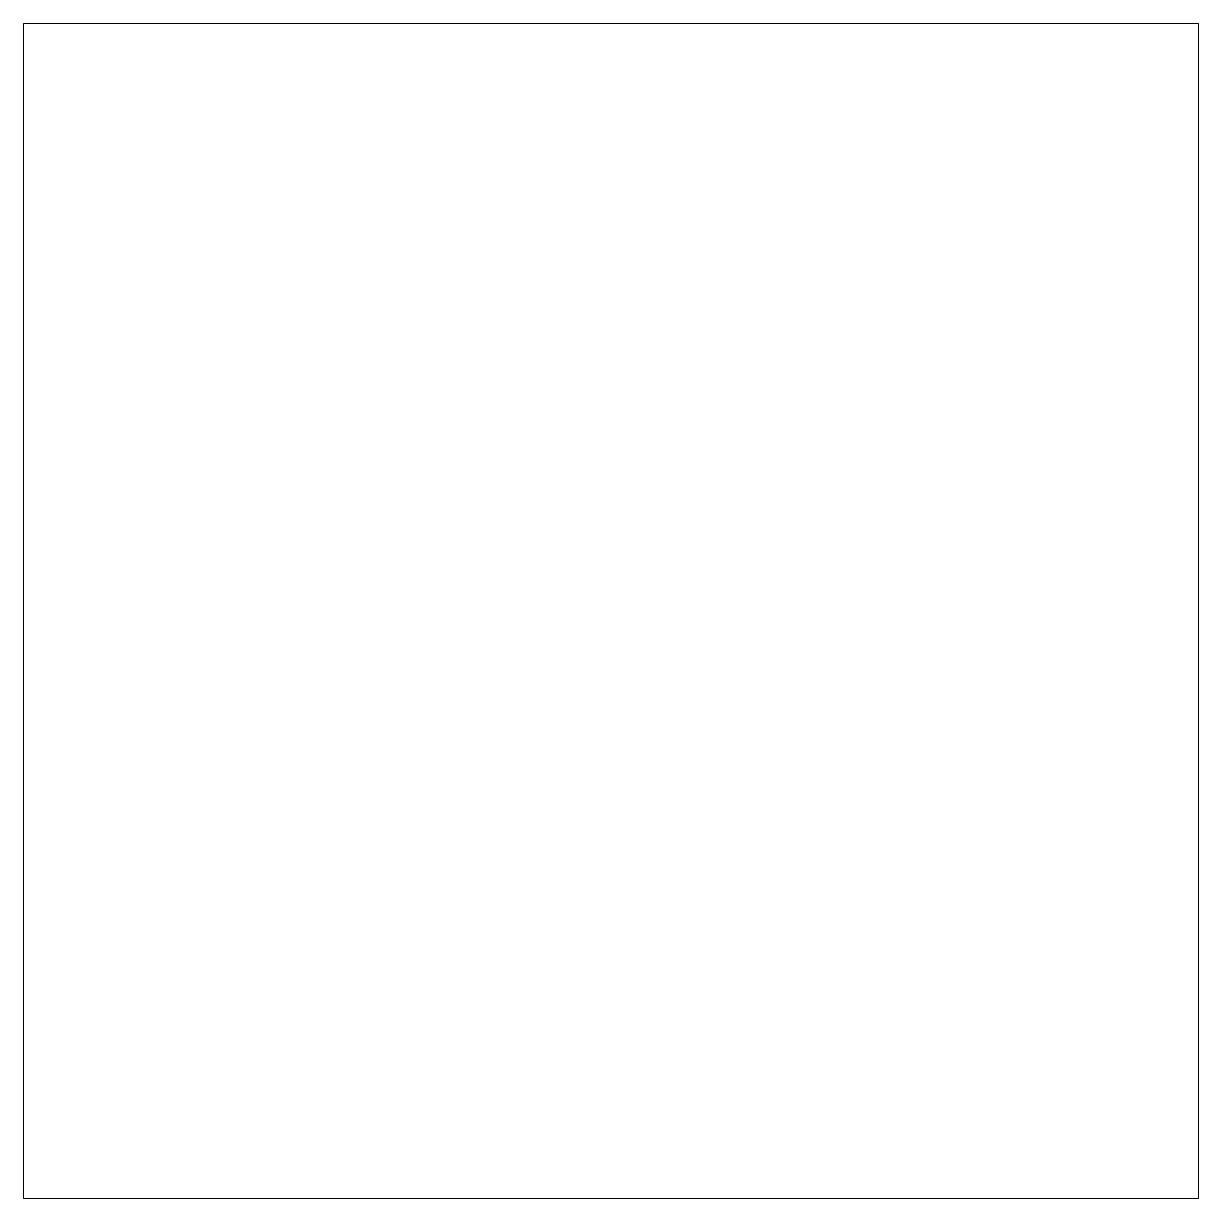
# Model space of a CAD drawing. Header units: inches. Extents: x 1.94 to 10.8, y 3.2 to 12.06.
import ezdxf

# ---------------------------------------------------------------- set-up
doc = ezdxf.new("R2010")
doc.units = ezdxf.units.IN
doc.header["$MEASUREMENT"] = 0
doc.layers.add('CONTINUOUS', color=7, linetype='Continuous', lineweight=0)

msp = doc.modelspace()

# ---------------------------------------------------------------- linework, layer by layer
at = {"layer": 'CONTINUOUS'}
for p, q in [((1.9391, 12.0591), (1.9391, 3.2008)), ((10.7974, 12.0591), (1.9391, 12.0591)), ((10.7974, 3.2008), (10.7974, 12.0591)), ((1.9391, 3.2008), (10.7974, 3.2008))]:
    msp.add_line(p, q, dxfattribs=at)

doc.saveas('drawing.dxf')
